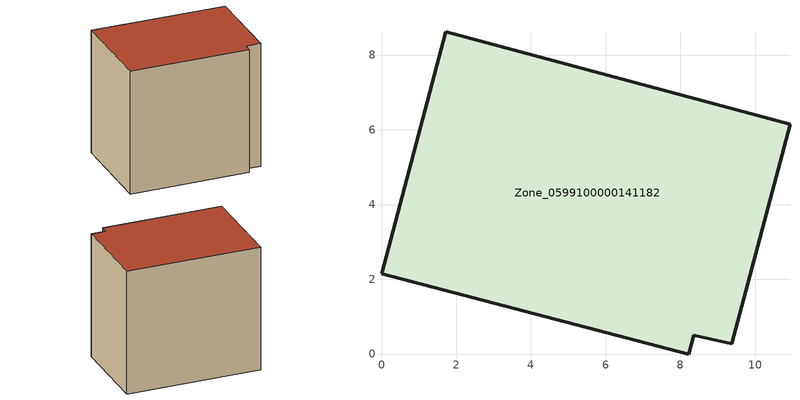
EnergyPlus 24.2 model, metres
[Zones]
Zone_0599100000141182
 floor ground (C_G): 0,2.15 1.72,8.62 10.93,6.15 9.37,0.27 8.36,0.51 8.22,0 z0
 wall outside (C_F): 1.72,8.62 0,2.15 8.22,0 8.36,0.51 9.37,0.27 10.93,6.15 1.72,8.62 z0:8.99
 roof outside (C_R): 10.93,6.15 1.72,8.62 0,2.15 8.22,0 8.36,0.51 9.37,0.27 z8.99
[BUILDING]
Pand.0599100000141182: North Axis=0; Terrain=City; Loads Convergence Tolerance Value=0.04; Temperature Convergence Tolerance Value=0.4; Solar Distribution=FullExterior; Maximum Number of Warmup Days=25; Minimum Number of Warmup Days=1
[Site:Location]
Rotterdam.The.Hague.AP_ZH_NLD Design_Conditions: Latitude=51.96; Longitude=4.45; Time Zone=1; Elevation=-4.5
[SITE:GROUNDTEMPERATURE:BUILDINGSURFACE]
18, 18, 18, 18, 18, 18, 18, 18, 18, 18, 18, 18
[MATERIAL] Thermal Absorptance=0.9; Solar Absorptance=0.7; Visible Absorptance=0.7
Name | Roughness | Thickness | Conductivity | Density | Specific Heat
G.TC.1946 | MediumSmooth | 0.15 | 1 | 540 | 1210
F.TC.1946 | Rough | 0.3 | 0.857143 | 1920 | 840
R.TC.1946 | MediumRough | 0.2 | 0.909091 | 1500 | 1000
[CONSTRUCTION]
C_G: G.TC.1946
C_F: F.TC.1946
C_R: R.TC.1946
[ZONE]
Zone_0599100000141182: Type=1; Multiplier=1; Ceiling Height=Autocalculate; Volume=Autocalculate; Floor Area=autocalculate; Part of Total Floor Area=Yes
[ZONEINFILTRATION:DESIGNFLOWRATE]
Infil_Zone_0599100000141182: Zone or ZoneList or Space or SpaceList=Zone_0599100000141182; Schedule=AlwaysOn; Design Flow Rate Calculation Method=Flow/Area; Flow Rate per Floor Area=0.003; Constant Term Coefficient=1; Temperature Term Coefficient=0; Velocity Term Coefficient=0; Velocity Squared Term Coefficient=0
[HVACTEMPLATE:ZONE:IDEALLOADSAIRSYSTEM]
Zone_0599100000141182: Maximum Heating Supply Air Temperature=50; Minimum Cooling Supply Air Temperature=13; Maximum Heating Supply Air Humidity Ratio=0.0156; Minimum Cooling Supply Air Humidity Ratio=0.0077; Heating Limit=NoLimit; Cooling Limit=NoLimit; Dehumidification Control Type=ConstantSensibleHeatRatio; Cooling Sensible Heat Ratio=0.7; Dehumidification Setpoint=60; Humidification Control Type=None; Humidification Setpoint=30; Outdoor Air Method=None; Outdoor Air Flow Rate per Person=0.00944; Outdoor Air Flow Rate per Zone Floor Area=0; Outdoor Air Flow Rate per Zone=0; Demand Controlled Ventilation Type=None; Outdoor Air Economizer Type=NoEconomizer; Heat Recovery Type=None; Sensible Heat Recovery Effectiveness=0.7; Latent Heat Recovery Effectiveness=0.65
[ZONECONTROL:THERMOSTAT]
ThermostatControl_Zone_0599100000141182: Zone or ZoneList=Zone_0599100000141182; Control Type Schedule=DualSetpointControlType; Control 1=Thermostat_Zone_0599100000141182; Temperature Difference Between Cutout And Setpoint=0
[THERMOSTATSETPOINT:DUALSETPOINT]
Thermostat_Zone_0599100000141182: Heating Setpoint Temperature Schedule=HeatingSetpoint_Zone_0599100000141182; Cooling Setpoint Temperature Schedule=CoolingSetpoint_Zone_0599100000141182
[SCHEDULE:COMPACT]
HeatingSetpoint_Zone_0599100000141182: Through: 12/31, For: AllDays, Until: 24:00, 21
CoolingSetpoint_Zone_0599100000141182: Through: 12/31, For: AllDays, Until: 24:00, 24
DualSetpointControlType: Through: 12/31, For: AllDays, Until: 24:00, 4
AlwaysOn: Through: 12/31, For: AllDays, Until: 24:00, 1
